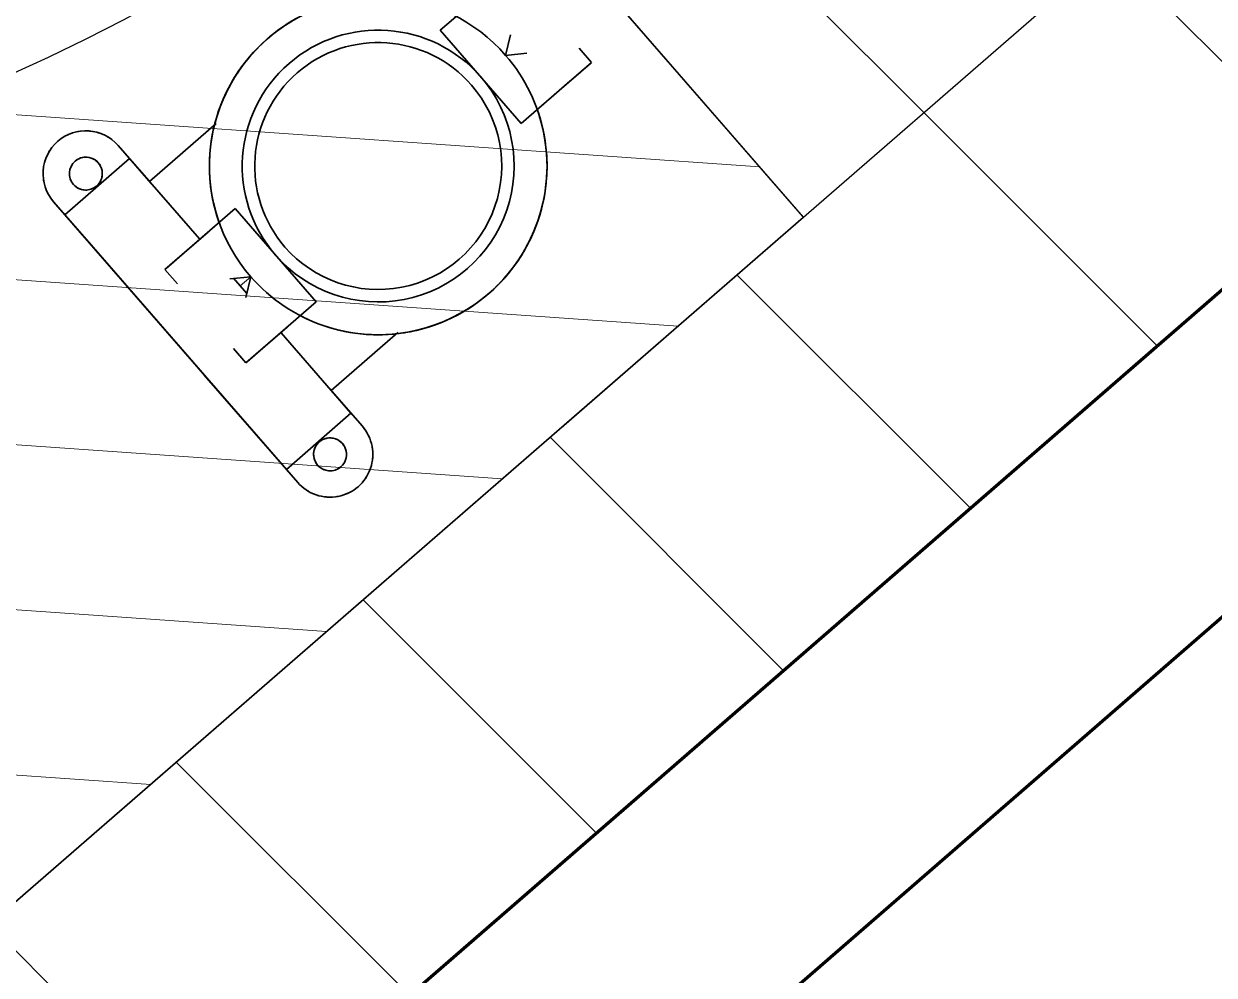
# Model space of a CAD drawing. Header units: millimetres. Extents: x -25371 to 2282244, y -90657 to 147824.
# Drawn here: x 2099281 to 2100004, y 17168 to 17746 of the extents above; entities that cross this region are included whole.
import ezdxf
from ezdxf.enums import TextEntityAlignment as Align

# ---------------------------------------------------------------- set-up
doc = ezdxf.new("R2010")
doc.units = ezdxf.units.MM
doc.linetypes.add('CENTER', pattern=[50.800000000000004, 31.75, -6.35, 6.35, -6.35])
doc.linetypes.add('TA_GL_000.90000', pattern=[2.475, 0.9, -0.225, 0.225, -0.225, 0.9])
for name, color, linetype in [('000 - 0_SYM_DWG_GRIDLINE_MAIN_COLOR_251', 7, 'Continuous'), ('000 - 0_SYM_DWG_SLOPE-SYM_TEXT_COLOR_3', 7, 'Continuous'), ('000 - EXISTING_BUILDING_MAIN_COLOR_1', 7, 'Continuous'), ('000 - EXISTING_BUILDING_MAIN_COLOR_251', 7, 'Continuous'), ('000 - GRID', 7, 'CENTER')]:
    doc.layers.add(name, color=color, linetype=linetype)
doc.styles.add('Arial', font='arial.ttf', dxfattribs={"height": 299.9999999999999})
doc.styles.add('TA', font='', dxfattribs={"height": 4.5})
doc.styles.get('TA').set_extended_font_data('Cordia New')
pattern_1 = [(45, (-24258.21549769182, 8816.585454047003), (-106.0660171779821, 106.0660171779821), [])]

# ---------------------------------------------------------------- blocks, each defined once
blk = doc.blocks.new('DPA_DR-SG-SW2 - D5_1100x2150 mm PB-5440788-2505-01 EGRESS LEVEL PLAN')
at = {"layer": '000 - EXISTING_BUILDING_MAIN_COLOR_251', "color": 7}
blk.add_arc((514.9999999999965, 106.3499999999983), 1029.999999999999, 90.00000000000044, 180.0000000000004, dxfattribs=at)
blk = doc.blocks.new('System Panel - DPA-AR_Facade_Solid Panel 150mm-5074408-2505-01 EGRESS LEVEL PLAN')
at = {"layer": '000 - EXISTING_BUILDING_MAIN_COLOR_1', "color": 7, "lineweight": 70}
for p, q in [((750.0000001524014, -50), (-750.0000001523987, -49.99999999999946)), ((-750.0000001523993, -200), (750.0000001524012, -200))]:
    blk.add_line(p, q, dxfattribs=at)
blk = doc.blocks.new('A$C4b8f3cd2')
at = {"layer": '000 - EXISTING_BUILDING_MAIN_COLOR_251', "lineweight": 9}
h = blk.add_hatch(dxfattribs=at)
h.set_pattern_fill('FP_3', style=0, pattern_type=2)
h.set_pattern_definition(pattern_1)
h.paths.add_polyline_path([(-21068.72241753002, 3092.625683004738), (-20917.78070048324, 3223.834782213558), (-22623.65088311903, 5186.214349045037), (-22774.59197426308, 5055.003260322021), (-21068.72563588904, 3092.629385303292)])
h.paths.add_polyline_path([(-23627.4687119507, 6036.125714611622), (-23476.52762080671, 6167.336803334648), (-24263.68460156926, 7072.857325527428), (-24376.89021370217, 6974.449188253957), (-24508.10201950028, 7125.391104298511), (-24394.89640736737, 7223.799241571991), (-26559.89162709255, 9714.341344128388), (-26710.83374775178, 9583.129773712526), (-23741.52877123206, 6167.336803334648)])
h = blk.add_hatch(dxfattribs=at)
h.set_pattern_fill('FP_46', style=0, pattern_type=2)
h.set_pattern_definition([(86.00000000000001, (-24258.21549769182, 8816.585454047003), (-99.75640502598242, 6.975647374412524), [])])
h.paths.add_polyline_path([(-21586.96074434055, 3993.6404313314), (-20304.1704081847, 5109.187536914502), (-20828.80162416201, 5712.705992922522), (-20828.80161848536, 5712.708501325769), (-19923.26024840336, 6499.883604881978), (-20710.53108319198, 7405.535101222998), (-22899.0788033756, 5503.059592989462), (-21587.17414986208, 3993.885926301264)])
h = blk.add_hatch(dxfattribs=at)
h.set_pattern_fill('FP_3', style=0, pattern_type=2)
h.set_pattern_definition(pattern_1)
h.paths.add_polyline_path([(-21455.96488876536, 3842.945271586076), (-21229.56850614643, 4039.748644486255), (-21361.30755008582, 4189.797762571626), (-21586.96074434055, 3993.6404313314), (-21457.20482895372, 3844.371659605654)])
h.paths.add_polyline_path([(-20399.38796790136, 4761.413576375819), (-19269.25272615091, 5744.322417554842), (-19400.21855476376, 5894.980894717709), (-20530.38464943116, 4912.108020258491), (-20409.89049239864, 4773.495348753528)])
at = {"layer": '000 - EXISTING_BUILDING_MAIN_COLOR_1', "color": 7}
for p, q in [((-21181.92432077148, 2994.211612345625), (-24252.28405047132, 6526.256445001292)), ((-22899.0788033756, 5503.059592989464), (-21586.96074434055, 3993.640431331405)), ((-21587.17669456347, 3993.887187630638), (-22623.65088311903, 5186.21434904504)), ((-21586.96074434055, 3993.640431331405), (-20303.95528286241, 5108.940063540138)), ((-22052.81111446413, 4224.687696257904), (-21068.72241753002, 3092.623149401611)), ((-21360.78031194455, 4190.690560530818), (-21586.64998908155, 3994.345045720811))]:
    blk.add_line(p, q, dxfattribs=at)
at = {"layer": '000 - EXISTING_BUILDING_MAIN_COLOR_1', "color": 7, "lineweight": 35}
for p, q in [((-21600.60040112981, 4429.110641156492), (-21577.61949441198, 4449.087638589253)), ((-21577.61949441198, 4449.087638589253), (-21600.60040112981, 4429.110641156492)), ((-21577.61949441198, 4449.087638589253), (-21585.54394500435, 4442.199018784853)), ((-21585.54394500435, 4442.199018784853), (-21577.61949441198, 4449.087638589253)), ((-21740.25940894999, 4307.706917841798), (-21585.54394500435, 4442.199018784853)), ((-21585.54394500435, 4442.199018784853), (-21682.659485329, 4357.777767544747)), ((-21551.42887549684, 4402.954120613266), (-21585.54394500435, 4442.199018784852)), ((-21725.20295282453, 4320.795295470159), (-21600.60040112981, 4429.110641156492)), ((-21600.60040112981, 4429.110641156492), (-21725.20295282453, 4320.795295470159)), ((-21566.4853316223, 4389.865742984908), (-21543.50442490447, 4409.84274041767)), ((-21543.50442490447, 4409.84274041767), (-21565.2777962939, 4390.915437431295)), ((-21543.50442490447, 4409.84274041767), (-21551.42887549684, 4402.954120613269)), ((-21551.42887549684, 4402.954120613269), (-21543.50442490447, 4409.84274041767)), ((-21551.42887549684, 4402.954120613269), (-21600.23790362076, 4360.525079779459)), ((-21564.84513817856, 4391.291541393006), (-21551.42887549684, 4402.954120613269)), ((-21530.02628726291, 4350.36321513515), (-21565.2777962939, 4390.915437431292)), ((-21618.85465102305, 4381.442151975122), (-21627.53381119558, 4373.897473141737)), ((-21618.85465102305, 4381.442151975123), (-21601.7971162693, 4361.819702889332)), ((-21601.7971162693, 4361.819702889332), (-21618.27342962078, 4380.773533236341)), ((-21607.4787541242, 4368.355679578855), (-21598.51682112436, 4358.046154988217)), ((-21598.51682112436, 4358.046154988217), (-21607.4787541242, 4368.355679578855)), ((-21601.7971162693, 4361.819702889332), (-21581.82011883653, 4338.838796171548)), ((-21589.63577653433, 4347.829681868775), (-21601.7971162693, 4361.819702889332)), ((-21682.9233312977, 4357.548409743369), (-21740.25940894999, 4307.706917841798)), ((-21598.2697034672, 4357.761878642565), (-21596.1154784144, 4355.283726199807)), ((-21596.1154784144, 4355.283726199807), (-21598.2697034672, 4357.761878642565)), ((-21666.77870936721, 4339.782403634218), (-21675.45786953974, 4332.237724800832)), ((-21581.82011883653, 4338.838796171548), (-21638.42333735322, 4289.634368997259)), ((-21624.16712614411, 4339.723723993616), (-21633.40608879522, 4331.692416289867)), ((-21623.21010572324, 4329.293038709849), (-21624.45391140709, 4342.124451354639)), ((-21624.45391140709, 4342.124451354639), (-21623.21010572324, 4329.293038709849)), ((-21658.40033478598, 4312.615275715043), (-21675.45786953974, 4332.237724800835)), ((-21674.87664813746, 4331.569106062053), (-21658.40033478598, 4312.615275715044)), ((-21635.74353964819, 4332.310527249736), (-21623.21010572324, 4329.293038709849)), ((-21623.21010572324, 4329.293038709849), (-21635.74353964819, 4332.310527249736)), ((-21748.18385954236, 4300.818298037398), (-21725.20295282453, 4320.795295470159)), ((-21725.20295282453, 4320.795295470159), (-21748.18385954236, 4300.818298037397)), ((-21653.76129690342, 4307.278673095023), (-21664.08197264088, 4319.151252404567)), ((-21664.08197264088, 4319.151252404567), (-21653.76129690342, 4307.278673095023)), ((-21657.33531131857, 4310.891060504027), (-21706.14433944249, 4268.462019670214)), ((-21658.40033478598, 4312.615275715043), (-21646.23899505107, 4298.625254694483)), ((-21638.42333735322, 4289.634368997259), (-21658.40033478598, 4312.615275715043)), ((-21748.18385954236, 4300.818298037397), (-21740.25940894999, 4307.706917841798)), ((-21740.25940894999, 4307.706917841798), (-21748.18385954236, 4300.818298037397)), ((-21740.25940894999, 4307.706917841793), (-21706.14433944249, 4268.462019670212)), ((-21714.06879003486, 4261.573399865812), (-21691.08788331703, 4281.550397298574)), ((-21692.29541864543, 4280.500702852192), (-21714.06879003486, 4261.573399865813)), ((-21706.14433944249, 4268.462019670214), (-21692.72807676077, 4280.124598890473)), ((-21692.29541864543, 4280.500702852181), (-21657.04390961438, 4239.948480556044)), ((-21714.06879003486, 4261.573399865813), (-21706.14433944249, 4268.462019670214)), ((-21706.14433944249, 4268.462019670214), (-21714.06879003486, 4261.573399865813)), ((-21530.10799166688, 4165.031817302481), (-21473.5047731502, 4214.236244476769)), ((-21473.5047731502, 4214.23624447677), (-21453.52777571743, 4191.255337758986)), ((-21476.18457085523, 4171.560086224293), (-21488.71800478018, 4174.577574764181)), ((-21488.71800478018, 4174.577574764181), (-21487.47419909638, 4161.746162119389)), ((-21487.47419909638, 4161.746162119391), (-21488.71800478018, 4174.577574764181)), ((-21488.71800478018, 4174.577574764181), (-21476.18457085523, 4171.560086224293)), ((-21476.18457085523, 4171.560086224291), (-21488.71800478018, 4174.577574764181)), ((-21488.71800478018, 4174.577574764181), (-21487.47419909638, 4161.746162119392)), ((-21487.47419909638, 4161.746162119392), (-21488.71800478018, 4174.577574764181)), ((-21488.71800478018, 4174.577574764181), (-21476.18457085523, 4171.560086224291)), ((-21510.13099423412, 4142.050910584697), (-21530.10799166688, 4165.031817302481)), ((-21510.13099423412, 4142.050910584698), (-21522.29233396909, 4156.040931605261)), ((-21522.29233396909, 4156.040931605261), (-21510.13099423412, 4142.050910584698)), ((-21522.29233396909, 4156.040931605261), (-21510.13099423412, 4142.050910584697)), ((-21504.44935637928, 4135.514933895173), (-21515.81263208902, 4148.586887274221)), ((-21515.81263208902, 4148.586887274221), (-21504.44935637928, 4135.514933895173)), ((-21504.44935637928, 4135.514933895172), (-21515.81263208902, 4148.58688727422)), ((-21515.81263208902, 4148.58688727422), (-21504.44935637928, 4135.514933895172)), ((-21510.13099423412, 4142.050910584698), (-21493.6546808827, 4123.097080237689)), ((-21493.6546808827, 4123.097080237689), (-21510.13099423412, 4142.050910584698)), ((-21510.13099423412, 4142.050910584697), (-21493.6546808827, 4123.097080237689)), ((-21493.07345948037, 4122.428461498906), (-21510.13099423412, 4142.050910584697)), ((-21493.07345948037, 4122.428461498901), (-21484.39429930784, 4129.973140332291))]:
    blk.add_line(p, q, dxfattribs=at)
at = {"layer": '000 - EXISTING_BUILDING_MAIN_COLOR_1', "color": 7, "lineweight": 9}
blk.add_line((-21628.78660746966, 4335.708070141743), (-21623.21010572324, 4329.293038709848), dxfattribs=at)
at = {"layer": '000 - EXISTING_BUILDING_MAIN_COLOR_1', "color": 7, "lineweight": 35}
for centre, radius, start, end in [((-21560.56195965823, 4429.465189503461), 25.99999999999979, 310.9999999998637, 130.9999999998637), ((-21560.56195965823, 4429.465189503461), 25.99999999999974, 112.4218999639432, 116.0000000004567), ((-21560.56195965823, 4429.465189503461), 26.00000000000019, 97.56061475007706, 101.0000000010207), ((-21560.56195965823, 4429.465189503461), 25.9999999999999, 83.23201353750719, 88.76798646342849), ((-21560.56195965823, 4429.465189503461), 25.99999999999967, 71.00000000016442, 74.43938525035007), ((-21560.56195965823, 4429.465189503461), 25.99999999999962, 56.0000000008779, 59.57810003273348), ((-21560.56195965823, 4429.465189503462), 9.999999999999815, 41.0000000004415, 221.0000000004415), ((-21560.56195965823, 4429.465189503462), 9.99999999999962, 102.9170238085773, 112.4218999675031), ((-21560.56195965823, 4429.465189503462), 10.00000000000012, 88.76798646342849, 97.56061475007706), ((-21560.56195965823, 4429.465189503462), 9.999999999999568, 74.43938525035007, 83.23201353750719), ((-21560.56195965823, 4429.465189503462), 10.00000000000019, 59.57810003268072, 69.082976193305), ((-21560.56195965823, 4429.465189503461), 25.99999999999974, 22.42189996468494, 25.9999999993898), ((-21560.56195965823, 4429.465189503462), 9.999999999999652, 164.4393852521026, 173.2320135360214), ((-21560.56195965823, 4429.465189503462), 9.99999999999969, 149.5781000340758, 159.0829761918335), ((-21560.56195965823, 4429.465189503462), 9.999999999999897, 118.2945993780123, 143.6517861920381), ((-21560.56195965823, 4429.465189503462), 10.00000000000016, 221.0000000004415, 41.0000000004415), ((-21560.56195965823, 4429.465189503462), 10.00000000000016, 41.0000000004415, 53.65178618903985), ((-21560.56195965823, 4429.465189503462), 9.999999999999867, 28.29459937807595, 41.0000000004415), ((-21560.56195965823, 4429.465189503462), 9.999999999999831, 12.91702380660254, 22.42189996487762), ((-21560.56195965823, 4429.465189503461), 26.0000000000001, 7.560614748376507, 11.0000000001198), ((-21560.56195965823, 4429.465189503462), 10.00000000000002, 178.7679864640447, 187.5606147481699), ((-21560.56195965823, 4429.465189503462), 9.999999999999929, 192.9170238065009, 202.4218999674985), ((-21560.56195965823, 4429.465189503462), 9.999999999999897, 208.2945993780759, 221.0000000004415), ((-21560.56195965823, 4429.465189503462), 10.00000000000009, 329.5781000342556, 339.0829761916388), ((-21560.56195965823, 4429.465189503462), 10.00000000000023, 344.4393852521026, 353.2320135360214), ((-21560.56195965823, 4429.465189503462), 10.00000000000038, 358.7679864638363, 7.560614748376507), ((-21560.56195965823, 4429.465189503461), 26.00000000000008, 353.2320135360214, 358.7679864638363), ((-21560.56195965823, 4429.465189503462), 9.999999999999815, 221.0000000004415, 233.6517861890398), ((-21560.56195965823, 4429.465189503462), 9.999999999999908, 239.5781000327335, 249.082976193305), ((-21560.56195965823, 4429.465189503462), 9.999999999999812, 254.43938525035, 263.2320135375072), ((-21560.56195965823, 4429.465189503462), 10.00000000000019, 268.7679864634285, 277.560614750077), ((-21560.56195965823, 4429.465189503462), 10.00000000000041, 282.9170238085773, 292.4218999675031), ((-21560.56195965823, 4429.465189503462), 10.0000000000003, 298.2945993780123, 323.651786192038), ((-21560.56195965823, 4429.465189503461), 25.9999999999999, 341.0000000003341, 344.439385252203), ((-21560.56195965823, 4429.465189503461), 26.00000000000019, 325.999999999606, 329.5781000342556), ((-21555.96405525174, 4251.935306737015), 102.5000000000006, 310.9999999998637, 130.9999999998637), ((-21555.96405525174, 4251.935306737015), 102.5000000000001, 332.6569070605071, 109.3430929404455), ((-21555.96405525174, 4251.935306737015), 102.5, 332.6569070605071, 75.25215685639229), ((-21555.96405525174, 4251.935306737015), 102.5000000000004, 332.6569070605071, 75.25215685639229), ((-21555.96405525174, 4251.935306737015), 82.54999999999991, 310.9999999998637, 130.9999999998637), ((-21555.96405525174, 4251.935306737015), 102.4999999999999, 130.9999999998637, 310.9999999998637), ((-21555.96405525174, 4251.935306737015), 75.00000000000016, 310.9999999998637, 130.9999999998637), ((-21555.96405525174, 4251.935306737015), 82.55000000000017, 130.9999999998637, 310.9999999998637), ((-21555.96405525174, 4251.935306737015), 74.99999999999952, 130.9999999998637, 310.9999999998637), ((-21731.12632478861, 4281.195848951605), 25.99999999999979, 130.9999999998637, 310.9999999998637), ((-21731.12632478861, 4281.195848951605), 25.99999999999975, 145.9999999996059, 149.5781000341657), ((-21555.96405525174, 4251.935306737015), 102.4999999999997, 152.6569070605071, 289.3430929404454), ((-21731.12632478861, 4281.195848951605), 25.99999999999992, 161.0000000003341, 164.4393852521026), ((-21731.12632478861, 4281.195848951605), 9.999999999999815, 41.0000000004415, 221.0000000004415), ((-21731.12632478861, 4281.195848951605), 9.999999999999682, 118.2945993780123, 143.651786192122), ((-21731.12632478861, 4281.195848951605), 10.00000000000016, 221.0000000004415, 41.0000000004415), ((-21731.12632478861, 4281.195848951605), 10.00000000000022, 102.9170238085773, 112.4218999675031), ((-21731.12632478861, 4281.195848951605), 9.99999999999994, 88.76798646342849, 97.56061475007706), ((-21731.12632478861, 4281.195848951605), 10.00000000000021, 74.43938525035007, 83.23201353750719), ((-21731.12632478861, 4281.195848951605), 10.0000000000002, 59.57810003268072, 69.082976193305), ((-21731.12632478861, 4281.195848951605), 10.00000000000016, 41.0000000004415, 53.65178618903985), ((-21731.12632478861, 4281.195848951605), 10.00000000000008, 28.29459937807595, 41.0000000004415), ((-21731.12632478861, 4281.195848951605), 25.99999999999983, 173.232013536125, 178.7679864638363), ((-21731.12632478861, 4281.195848951605), 10.0000000000001, 178.7679864640447, 187.5606147480666), ((-21731.12632478861, 4281.195848951605), 10.00000000000008, 164.439385252203, 173.232013536125), ((-21731.12632478861, 4281.195848951605), 9.999999999999712, 149.5781000345251, 159.0829761915414), ((-21731.12632478861, 4281.195848951605), 10.00000000000028, 12.91702380670412, 22.42189996439592), ((-21731.12632478861, 4281.195848951605), 10.00000000000009, 344.4393852521026, 353.232013536125), ((-21731.12632478861, 4281.195848951605), 10.00000000000019, 358.7679864638363, 7.560614748479821), ((-21731.12632478861, 4281.195848951605), 25.99999999999957, 187.5606147483765, 191.0000000001198), ((-21731.12632478861, 4281.195848951605), 9.999999999999831, 192.9170238066025, 202.4218999650703), ((-21731.12632478861, 4281.195848951605), 9.999999999999897, 208.2945993780759, 221.0000000004415), ((-21731.12632478861, 4281.195848951605), 9.999999999999815, 221.0000000004415, 233.6517861890398), ((-21731.12632478861, 4281.195848951605), 9.999999999999876, 239.5781000363482, 249.082976193305), ((-21731.12632478861, 4281.195848951605), 10.0000000000003, 298.2945993780123, 323.651786192122), ((-21731.12632478861, 4281.195848951605), 10.0000000000001, 329.5781000345252, 339.0829761915414), ((-21731.12632478861, 4281.195848951605), 25.99999999999954, 202.4218999646849, 205.9999999993898), ((-21731.12632478861, 4281.195848951605), 10.00000000000008, 254.43938525035, 263.2320135375072), ((-21731.12632478861, 4281.195848951605), 9.99999999999992, 268.7679864634285, 277.560614750077), ((-21731.12632478861, 4281.195848951605), 10.00000000000025, 282.9170238085773, 292.4218999675031), ((-21731.12632478861, 4281.195848951605), 25.99999999999986, 236.0000000008779, 239.5781000327335), ((-21731.12632478861, 4281.195848951605), 25.99999999999974, 292.4218999639432, 296.0000000004567), ((-21731.12632478861, 4281.195848951605), 26.00000000000001, 251.0000000001644, 254.43938525035), ((-21731.12632478861, 4281.195848951605), 25.99999999999998, 263.2320135375072, 268.7679864634285), ((-21731.12632478861, 4281.195848951605), 25.99999999999966, 277.560614750077, 281.0000000010207), ((-21555.96405525174, 4251.935306737015), 102.4999999999999, 186.7478431454542, 289.3430929404454), ((-21555.96405525174, 4251.935306737015), 102.4999999999998, 186.7478431454542, 289.3430929404454)]:
    blk.add_arc(centre, radius, start, end, dxfattribs=at)
at = {"layer": '000 - EXISTING_BUILDING_MAIN_COLOR_1', "color": 7, "rotation": 310.9999999999997}
blk.add_blockref('System Panel - DPA-AR_Facade_Solid Panel 150mm-5074408-2505-01 EGRESS LEVEL PLAN', (-21523.03010923695, 3691.459553037209), dxfattribs=at)
at = {"layer": '000 - EXISTING_BUILDING_MAIN_COLOR_251', "color": 7, "rotation": 40.99999999999989}
blk.add_blockref('DPA_DR-SG-SW2 - D5_1100x2150 mm PB-5440788-2505-01 EGRESS LEVEL PLAN', (-20875.91816508886, 4471.259662618911), dxfattribs=at)
blk = doc.blocks.new('*U330')
at = {"layer": '000 - 0_SYM_DWG_GRIDLINE_MAIN_COLOR_251', "color": 7, "linetype": 'ByBlock', "ltscale": 5}
blk.add_line((2.000000000000002, 0), (-362.7075321066233, 2.063250264905166e-13), dxfattribs=at)
at = {"color": 7, "style": 'TA', "flags": 1}
blk.add_attdef('LOCATION', (5.999999999999999, -6.000000000000001), '', height=4.5, rotation=270, dxfattribs=at)
at = {"layer": '000 - 0_SYM_DWG_SLOPE-SYM_TEXT_COLOR_3', "color": 7, "style": 'Arial'}
blk.add_attdef('GRID-HEAD', text='', height=4.000000000000002, rotation=270.0000000000003, dxfattribs=at).set_placement((21.73607246799649, -9.050693130819698e-14), align=Align.MIDDLE_CENTER)
blk = doc.blocks.new('C-1-VS01_REV00_20260615-121114_LOPF_DIMS')
at = {"layer": '000 - GRID', "color": 7, "linetype": 'TA_GL_000.90000', "xscale": 75, "yscale": 75, "zscale": 75, "rotation": 131.0000000000055}
blk.add_blockref('*U330', (-30805.43464450678, 14598.27990286892), dxfattribs=at)

msp = doc.modelspace()

# ---------------------------------------------------------------- block references
at = {"color": 7, "rotation": 89.99999999999999}
for name in ['C-1-VS01_REV00_20260615-121114_LOPF_DIMS', 'A$C4b8f3cd2']:
    msp.add_blockref(name, (2103748.229357314, 39215.79320159532), dxfattribs=at)

doc.saveas('drawing.dxf')
